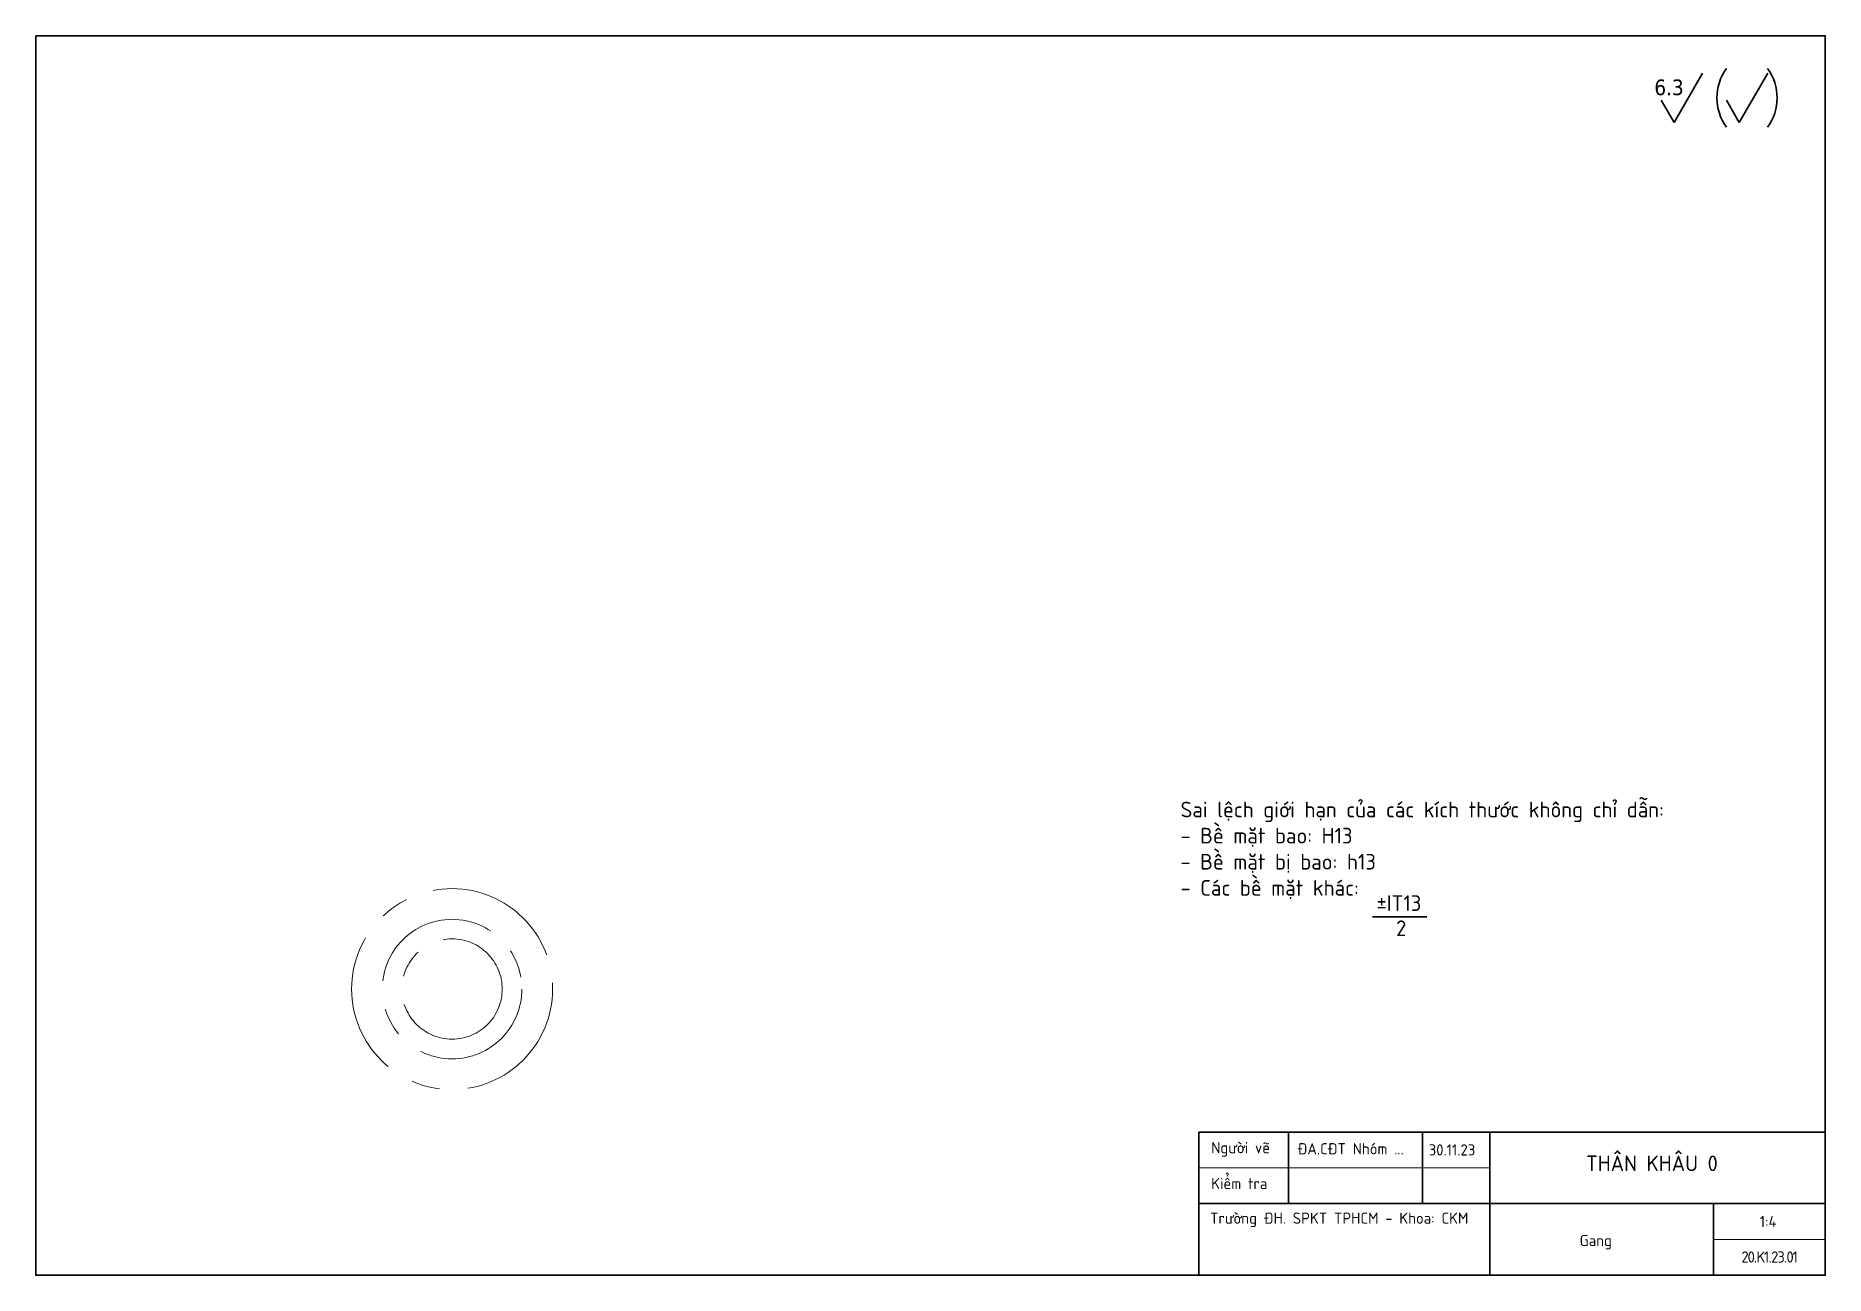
# Paper-space layout 'Sheet' of a CAD drawing. Header units: millimetres. Extents: x 10 to 410, y 10 to 287.
import ezdxf

# ---------------------------------------------------------------- set-up
doc = ezdxf.new("R2010")
doc.units = ezdxf.units.MM
doc.linetypes.add('CENTER', pattern=[50.8, 31.75, -6.35, 6.35, -6.35])
for name, color, linetype, lineweight in [('DuongTamNho', 20, 'CENTER', 13), ('NetDam', 7, 'Continuous', 35), ('Netmanh', 5, 'Continuous', 13), ('Nét đậm', 7, 'Continuous', 35)]:
    doc.layers.add(name, color=color, linetype=linetype, lineweight=lineweight)
doc.styles.add('Note Text (ISO)', font='')
doc.styles.get('Note Text (ISO)').set_extended_font_data('TCVN 7284')

psp = doc.layouts.new('Sheet')

# ---------------------------------------------------------------- linework, layer by layer
at = {"layer": 'DuongTamNho'}
for radius in [22.46, 15.59, 11.21]:
    psp.add_circle((103.06, 73.95), radius, dxfattribs=at)
at = {"layer": 'NetDam'}
for p, q in [((376.21, 267.63), (382.57, 278.63)), ((390.79, 267.63), (397.14, 278.63)), ((373.33, 272.63), (376.21, 267.63)), ((387.9, 272.63), (390.79, 267.63)), ((308.79, 90.13), (320.96, 90.13)), ((270, 42), (410, 42)), ((270, 10), (270, 42)), ((290, 42), (290, 26)), ((320, 42), (320, 26)), ((335, 42), (335, 10)), ((410, 42), (410, 10)), ((385, 26), (385, 10)), ((410, 10), (270, 10))]:
    psp.add_line(p, q, dxfattribs=at)
at = {"layer": 'NetDam', "color": 18, "true_color": 0x000000}
psp.add_line((270, 26), (410, 26), dxfattribs=at)
at = {"layer": 'NetDam'}
psp.add_lwpolyline([(10, 287), (410, 287), (410, 10), (10, 10)], close=True, dxfattribs=at)
for centre, start, end in [((397.07, 273.13), 144.4472, 215.5528), ((387.97, 273.13), 324.4472, 35.5528)]:
    psp.add_arc(centre, 11.26, start, end, dxfattribs=at)
at = {"layer": 'Netmanh', "color": 18, "true_color": 0x000000}
for p, q in [((270, 34), (335, 34)), ((385, 18), (410, 18))]:
    psp.add_line(p, q, dxfattribs=at)

# ---------------------------------------------------------------- texts
at = {"layer": 'NetDam', "attachment_point": 1}
for s, insert, char_height in [('\\fTahoma|b0|i0;\\W1.;6.3', (371.8, 277.23), 3.5), ('{\\fTCVN 7284|b0|i0|c0|p34;Người vẽ}', (272.75, 39.75), 2.5), ('{\\fTCVN 7284|b0|i0|c0|p34;ĐA.CĐT Nhóm ...}', (292.04, 39.51), 2.5), ('{\\fTCVN 7284|b0|i0|c0|p34;30.11.23}', (321.37, 39.25), 2.5), ('{\\fTCVN 7284|b0|i0|c0|p34;THÂN KHÂU 0}', (356.53, 36.75), 3.5), ('{\\fTCVN 7284|b0|i0|c0|p34;Kiểm tra}', (272.75, 31.75), 2.5), ('{\\fTCVN 7284|b0|i0|c0|p34;Trường ĐH. SPKT TPHCM - Khoa: CKM}', (272.5, 24), 2.5), ('{\\fTCVN 7284|b0|i0|c0|p34;1:4}', (395.37, 23.25), 2.5), ('{\\fTCVN 7284|b0|i0|c0|p34;Gang}', (355.11, 19), 2.5), ('{\\fTCVN 7284|b0|i0|c0|p34;\\T0.85;\\C0;20.K1.23.01}', (391.26, 15.32), 2.5)]:
    psp.add_mtext(s, dxfattribs=dict(at, insert=insert, char_height=char_height))
at = {"layer": 'NetDam', "char_height": 3.5, "width": 9.9225, "attachment_point": 1, "style": 'Note Text (ISO)'}
for s, insert in [('±IT13', (309.71, 94.91)), ('2', (314.08, 89.3))]:
    psp.add_mtext(s, dxfattribs=dict(at, insert=insert))
at = {"layer": 'Nét đậm', "color": 0, "insert": (265.89, 115.82), "char_height": 3.5, "attachment_point": 1}
psp.add_mtext_dynamic_manual_height_columns('{\\fTCVN 7284|b0|i0|c0|p34;Sai lệch giới hạn của các kích thước không chỉ dẫn:\\P- Bề mặt bao: H13\\P- Bề mặt bị bao: h13\\P- Các bề mặt khác: \\P^I^I^I}', width=177.902, gutter_width=12.5, heights=[64.79], dxfattribs=at)

# ---------------------------------------------------------------- viewports
at = {"layer": 'NetDam', "lineweight": 35}
psp.add_viewport(center=(210, 148.5), size=(400, 277), view_center_point=(806.31, 709.44), view_height=1108, dxfattribs=at)

doc.saveas('drawing.dxf')
